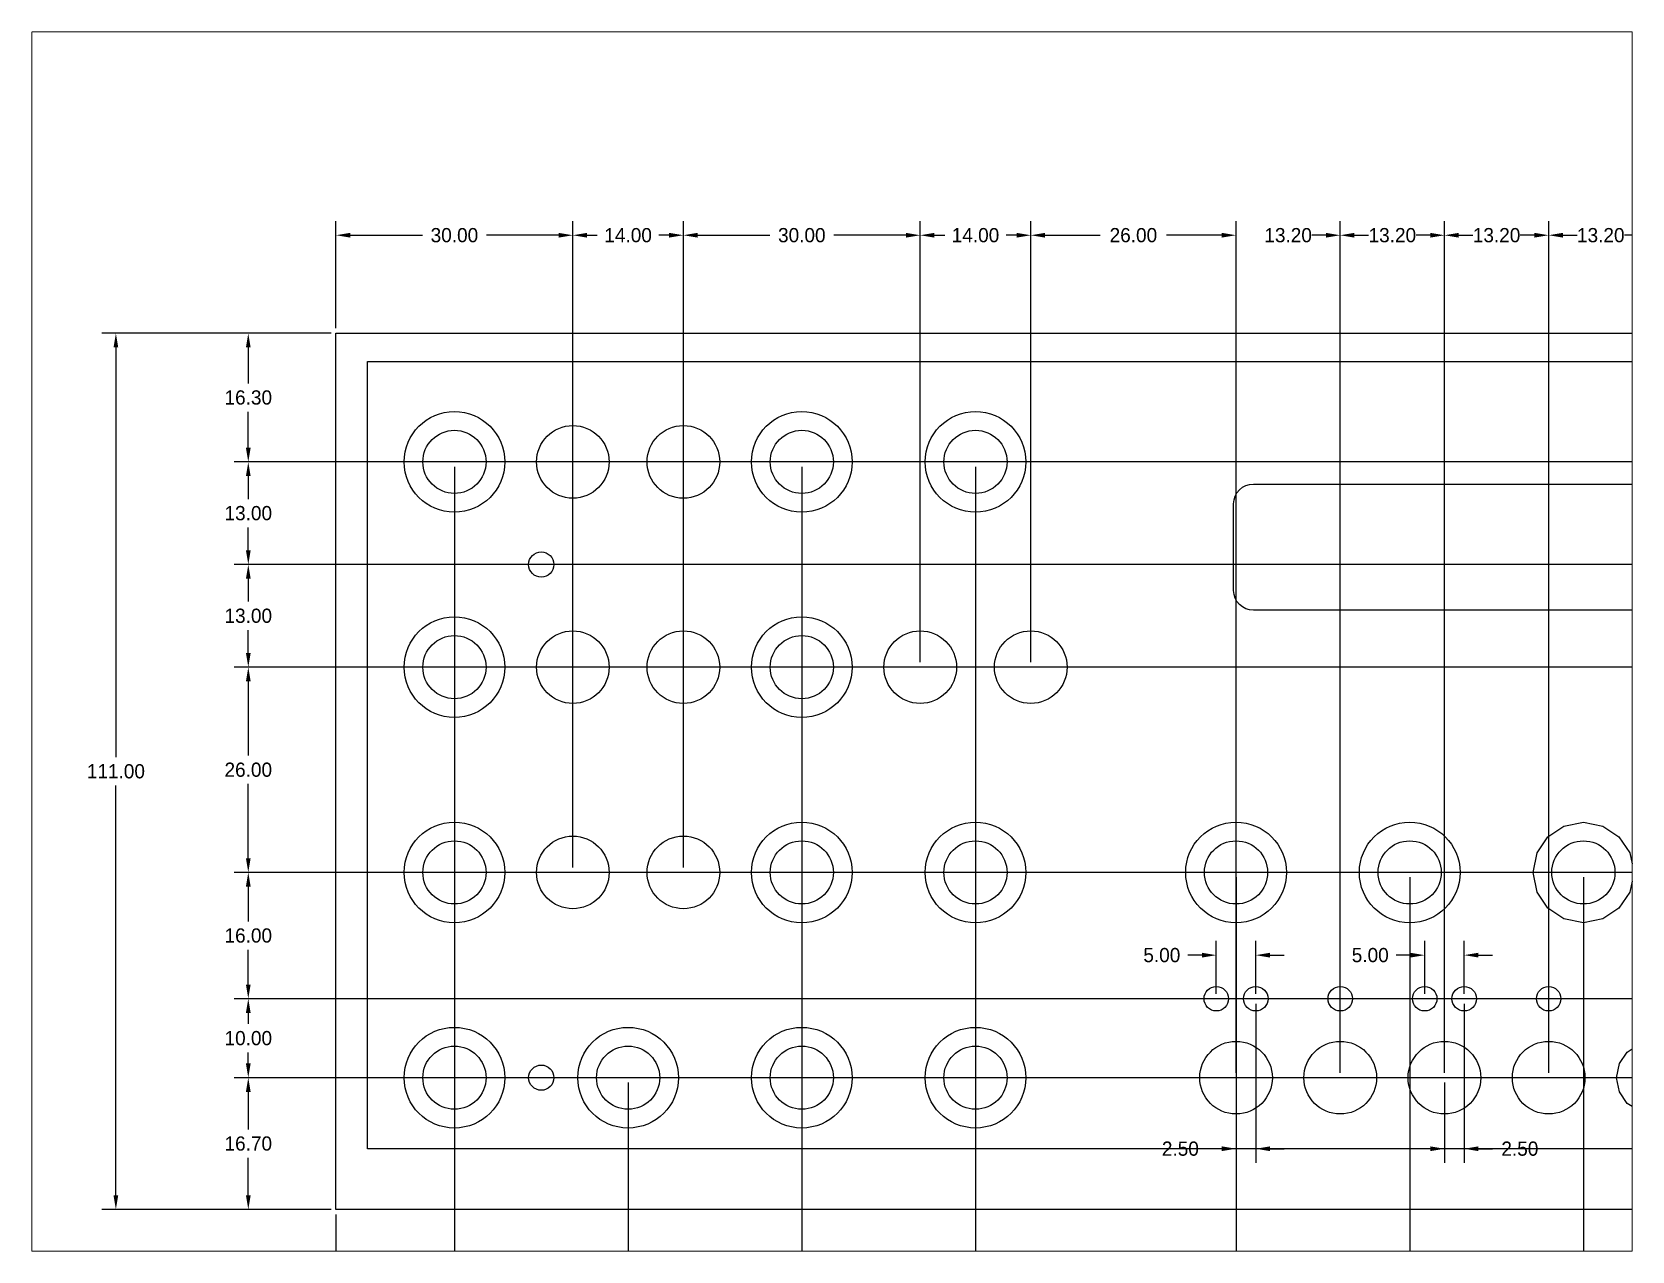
# Paper-space layout 'Sheet2' of a CAD drawing. Header units: millimetres. Extents: x 1.05 to 9.45, y 0.8 to 7.2.
# The model-space entities are those that its viewports show. They can reach past a viewport. Long polylines and large blocks are cut down to what shows.
import ezdxf

# ---------------------------------------------------------------- set-up
doc = ezdxf.new("R2010")
doc.units = ezdxf.units.MM
doc.header["$MEASUREMENT"] = 0
for name, color, linetype in [('Dimensions', 1, 'Continuous'), ('Knobs', 3, 'Continuous'), ('Panel', 7, 'Continuous'), ('PCB', 5, 'Continuous')]:
    doc.layers.add(name, color=color, linetype=linetype)
doc.dimstyles.get("Standard").update_dxf_attribs({"dimscale": 10, "dimtxt": 0.18, "dimasz": 0.18, "dimexe": 0.18, "dimexo": 0.0625, "dimgap": 0.09, "dimtad": 0, "dimtih": 1, "dimtoh": 1, "dimzin": 0, "dimdsep": 46, "dimtxsty": 'Standard', "dimcen": -0.09, "dimadec": 0, "dimazin": 0, "dimtfac": 1, "dimtdec": 4, "dimtofl": 0, "dimtmove": 0, "dimatfit": 3, "dimfxl": 1, "dimtolj": 1, "dimtzin": 0, "dimarcsym": 0})

# ---------------------------------------------------------------- blocks, each defined once
blk = doc.blocks.new('*D55')
at = {"layer": 'Defpoints', "color": 0}
for p in [(3.56, 87), (-11.44, -7.7), (3.56, -24.09)]:
    blk.add_point(p, dxfattribs=at)
at = {"layer": 'Dimensions', "color": 0, "lineweight": -2}
for p, q in [((3.56, 86.38), (3.56, -25.89)), ((-11.44, -8.33), (-11.44, -25.89)), ((-9.64, -24.09), (-7.84, -24.09)), ((1.76, -24.09), (-0.04, -24.09))]:
    blk.add_line(p, q, dxfattribs=at)
at = {"layer": 'Dimensions', "color": 0}
for points in [[(-9.64, -23.79), (-9.64, -24.39), (-11.44, -24.09)], [(1.76, -24.39), (1.76, -23.79), (3.56, -24.09)]]:
    blk.add_solid(points, dxfattribs=at)
at = {"layer": 'Dimensions', "color": 0, "insert": (-3.94, -24.09), "char_height": 1.8, "attachment_point": 5}
blk.add_mtext('\\A1;15.00', dxfattribs=at)
blk = doc.blocks.new('*D56')
at = {"layer": 'Defpoints', "color": 0}
for p in [(3.56, 87), (25.56, 9), (25.56, -24.09)]:
    blk.add_point(p, dxfattribs=at)
at = {"layer": 'Dimensions', "color": 0, "lineweight": -2}
for p, q in [((3.56, 86.38), (3.56, -25.89)), ((25.56, 8.38), (25.56, -25.89)), ((5.36, -24.09), (10.36, -24.09)), ((23.76, -24.09), (18.76, -24.09))]:
    blk.add_line(p, q, dxfattribs=at)
at = {"layer": 'Dimensions', "color": 0}
for points in [[(5.36, -23.79), (5.36, -24.39), (3.56, -24.09)], [(23.76, -24.39), (23.76, -23.79), (25.56, -24.09)]]:
    blk.add_solid(points, dxfattribs=at)
at = {"layer": 'Dimensions', "color": 0, "insert": (14.56, -24.09), "char_height": 1.8, "attachment_point": 5}
blk.add_mtext('\\A1;22.00', dxfattribs=at)
blk = doc.blocks.new('*D58')
at = {"layer": 'Defpoints', "color": 0}
for p in [(47.56, 87), (25.56, 9), (47.56, -24.09)]:
    blk.add_point(p, dxfattribs=at)
at = {"layer": 'Dimensions', "color": 0, "lineweight": -2}
for p, q in [((47.56, 86.38), (47.56, -25.89)), ((25.56, 8.38), (25.56, -25.89)), ((27.36, -24.09), (32.36, -24.09)), ((45.76, -24.09), (40.76, -24.09))]:
    blk.add_line(p, q, dxfattribs=at)
at = {"layer": 'Dimensions', "color": 0}
for points in [[(27.36, -23.79), (27.36, -24.39), (25.56, -24.09)], [(45.76, -24.39), (45.76, -23.79), (47.56, -24.09)]]:
    blk.add_solid(points, dxfattribs=at)
at = {"layer": 'Dimensions', "color": 0, "insert": (36.56, -24.09), "char_height": 1.8, "attachment_point": 5}
blk.add_mtext('\\A1;22.00', dxfattribs=at)
blk = doc.blocks.new('*D59')
at = {"layer": 'Defpoints', "color": 0}
for p in [(47.56, 87), (69.56, 87), (69.56, -24.09)]:
    blk.add_point(p, dxfattribs=at)
at = {"layer": 'Dimensions', "color": 0, "lineweight": -2}
for p, q in [((47.56, 86.38), (47.56, -25.89)), ((69.56, 86.38), (69.56, -25.89)), ((49.36, -24.09), (54.36, -24.09)), ((67.76, -24.09), (62.76, -24.09))]:
    blk.add_line(p, q, dxfattribs=at)
at = {"layer": 'Dimensions', "color": 0}
for points in [[(49.36, -23.79), (49.36, -24.39), (47.56, -24.09)], [(67.76, -24.39), (67.76, -23.79), (69.56, -24.09)]]:
    blk.add_solid(points, dxfattribs=at)
at = {"layer": 'Dimensions', "color": 0, "insert": (58.56, -24.09), "char_height": 1.8, "attachment_point": 5}
blk.add_mtext('\\A1;22.00', dxfattribs=at)
blk = doc.blocks.new('*D60')
at = {"layer": 'Defpoints', "color": 0}
for p in [(69.56, 87), (102.56, 35), (102.56, -24.09)]:
    blk.add_point(p, dxfattribs=at)
at = {"layer": 'Dimensions', "color": 0, "lineweight": -2}
for p, q in [((69.56, 86.38), (69.56, -25.89)), ((102.56, 34.38), (102.56, -25.89)), ((71.36, -24.09), (81.86, -24.09)), ((100.76, -24.09), (90.26, -24.09))]:
    blk.add_line(p, q, dxfattribs=at)
at = {"layer": 'Dimensions', "color": 0}
for points in [[(71.36, -23.79), (71.36, -24.39), (69.56, -24.09)], [(100.76, -24.39), (100.76, -23.79), (102.56, -24.09)]]:
    blk.add_solid(points, dxfattribs=at)
at = {"layer": 'Dimensions', "color": 0, "insert": (86.06, -24.09), "char_height": 1.8, "attachment_point": 5}
blk.add_mtext('\\A1;33.00', dxfattribs=at)
blk = doc.blocks.new('*D61')
at = {"layer": 'Defpoints', "color": 0}
for p in [(102.56, 35), (124.56, 35), (124.56, -24.09)]:
    blk.add_point(p, dxfattribs=at)
at = {"layer": 'Dimensions', "color": 0, "lineweight": -2}
for p, q in [((102.56, 34.38), (102.56, -25.89)), ((124.56, 34.38), (124.56, -25.89)), ((104.36, -24.09), (109.36, -24.09)), ((122.76, -24.09), (117.76, -24.09))]:
    blk.add_line(p, q, dxfattribs=at)
at = {"layer": 'Dimensions', "color": 0}
for points in [[(104.36, -23.79), (104.36, -24.39), (102.56, -24.09)], [(122.76, -24.39), (122.76, -23.79), (124.56, -24.09)]]:
    blk.add_solid(points, dxfattribs=at)
at = {"layer": 'Dimensions', "color": 0, "insert": (113.56, -24.09), "char_height": 1.8, "attachment_point": 5}
blk.add_mtext('\\A1;22.00', dxfattribs=at)
blk = doc.blocks.new('*D62')
at = {"layer": 'Defpoints', "color": 0}
for p in [(124.56, 35), (146.56, 35), (146.56, -24.09)]:
    blk.add_point(p, dxfattribs=at)
at = {"layer": 'Dimensions', "color": 0, "lineweight": -2}
for p, q in [((124.56, 34.38), (124.56, -25.89)), ((146.56, 34.38), (146.56, -25.89)), ((126.36, -24.09), (131.36, -24.09)), ((144.76, -24.09), (139.76, -24.09))]:
    blk.add_line(p, q, dxfattribs=at)
at = {"layer": 'Dimensions', "color": 0}
for points in [[(126.36, -23.79), (126.36, -24.39), (124.56, -24.09)], [(144.76, -24.39), (144.76, -23.79), (146.56, -24.09)]]:
    blk.add_solid(points, dxfattribs=at)
at = {"layer": 'Dimensions', "color": 0, "insert": (135.56, -24.09), "char_height": 1.8, "attachment_point": 5}
blk.add_mtext('\\A1;22.00', dxfattribs=at)
blk = doc.blocks.new('*D63')
at = {"layer": 'Defpoints', "color": 0}
for p in [(146.56, 35), (168.56, 35), (168.56, -24.09)]:
    blk.add_point(p, dxfattribs=at)
at = {"layer": 'Dimensions', "color": 0, "lineweight": -2}
for p, q in [((146.56, 34.38), (146.56, -25.89)), ((168.56, 34.38), (168.56, -25.89)), ((148.36, -24.09), (153.36, -24.09)), ((166.76, -24.09), (161.76, -24.09))]:
    blk.add_line(p, q, dxfattribs=at)
at = {"layer": 'Dimensions', "color": 0}
for points in [[(148.36, -23.79), (148.36, -24.39), (146.56, -24.09)], [(166.76, -24.39), (166.76, -23.79), (168.56, -24.09)]]:
    blk.add_solid(points, dxfattribs=at)
at = {"layer": 'Dimensions', "color": 0, "insert": (157.56, -24.09), "char_height": 1.8, "attachment_point": 5}
blk.add_mtext('\\A1;22.00', dxfattribs=at)
blk = doc.blocks.new('*D76')
at = {"layer": 'Defpoints', "color": 0}
for p in [(-11.44, -7.7), (282.56, -7.7), (282.56, -41.48)]:
    blk.add_point(p, dxfattribs=at)
at = {"layer": 'Dimensions', "color": 0, "lineweight": -2}
for p, q in [((-11.44, -8.33), (-11.44, -43.28)), ((282.56, -8.33), (282.56, -43.28)), ((-9.64, -41.48), (130.46, -41.48)), ((280.76, -41.48), (140.66, -41.48))]:
    blk.add_line(p, q, dxfattribs=at)
at = {"layer": 'Dimensions', "color": 0}
for points in [[(-9.64, -41.18), (-9.64, -41.78), (-11.44, -41.48)], [(280.76, -41.78), (280.76, -41.18), (282.56, -41.48)]]:
    blk.add_solid(points, dxfattribs=at)
at = {"layer": 'Dimensions', "color": 0, "insert": (135.56, -41.48), "char_height": 1.8, "attachment_point": 5}
blk.add_mtext('\\A1;294.00', dxfattribs=at)
blk = doc.blocks.new('*D77')
at = {"layer": 'Defpoints', "color": 0}
for p in [(267.56, 9), (-22.55, -7.7), (-11.44, -7.7)]:
    blk.add_point(p, dxfattribs=at)
at = {"layer": 'Dimensions', "color": 0, "lineweight": -2}
for p, q in [((266.94, 9), (-24.35, 9)), ((-22.55, 7.2), (-22.55, 2.45)), ((-22.55, -5.9), (-22.55, -1.15)), ((-12.07, -7.7), (-24.35, -7.7))]:
    blk.add_line(p, q, dxfattribs=at)
at = {"layer": 'Dimensions', "color": 0}
for points in [[(-22.25, 7.2), (-22.85, 7.2), (-22.55, 9)], [(-22.85, -5.9), (-22.25, -5.9), (-22.55, -7.7)]]:
    blk.add_solid(points, dxfattribs=at)
at = {"layer": 'Dimensions', "color": 0, "insert": (-22.55, 0.65), "char_height": 1.8, "attachment_point": 5}
blk.add_mtext('\\A1;16.70', dxfattribs=at)
blk = doc.blocks.new('*D78')
at = {"layer": 'Defpoints', "color": 0}
for p in [(168.56, 19), (-22.55, 9), (3.56, 9)]:
    blk.add_point(p, dxfattribs=at)
at = {"layer": 'Dimensions', "color": 0, "lineweight": -2}
for p, q in [((167.94, 19), (-24.35, 19)), ((-22.55, 17.2), (-22.55, 15.8)), ((-22.55, 10.8), (-22.55, 12.2)), ((2.94, 9), (-24.35, 9))]:
    blk.add_line(p, q, dxfattribs=at)
at = {"layer": 'Dimensions', "color": 0}
for points in [[(-22.25, 17.2), (-22.85, 17.2), (-22.55, 19)], [(-22.85, 10.8), (-22.25, 10.8), (-22.55, 9)]]:
    blk.add_solid(points, dxfattribs=at)
at = {"layer": 'Dimensions', "color": 0, "insert": (-22.55, 14), "char_height": 1.8, "attachment_point": 5}
blk.add_mtext('\\A1;10.00', dxfattribs=at)
blk = doc.blocks.new('*D79')
at = {"layer": 'Defpoints', "color": 0}
for p in [(267.56, 35), (-22.55, 19), (168.56, 19)]:
    blk.add_point(p, dxfattribs=at)
at = {"layer": 'Dimensions', "color": 0, "lineweight": -2}
for p, q in [((266.94, 35), (-24.35, 35)), ((-22.55, 33.2), (-22.55, 28.8)), ((-22.55, 20.8), (-22.55, 25.2)), ((167.94, 19), (-24.35, 19))]:
    blk.add_line(p, q, dxfattribs=at)
at = {"layer": 'Dimensions', "color": 0}
for points in [[(-22.25, 33.2), (-22.85, 33.2), (-22.55, 35)], [(-22.85, 20.8), (-22.25, 20.8), (-22.55, 19)]]:
    blk.add_solid(points, dxfattribs=at)
at = {"layer": 'Dimensions', "color": 0, "insert": (-22.55, 27), "char_height": 1.8, "attachment_point": 5}
blk.add_mtext('\\A1;16.00', dxfattribs=at)
blk = doc.blocks.new('*D80')
at = {"layer": 'Defpoints', "color": 0}
for p in [(267.56, 61), (-22.55, 35), (267.56, 35)]:
    blk.add_point(p, dxfattribs=at)
at = {"layer": 'Dimensions', "color": 0, "lineweight": -2}
for p, q in [((266.94, 61), (-24.35, 61)), ((-22.55, 59.2), (-22.55, 49.8)), ((-22.55, 36.8), (-22.55, 46.2)), ((266.94, 35), (-24.35, 35))]:
    blk.add_line(p, q, dxfattribs=at)
at = {"layer": 'Dimensions', "color": 0}
for points in [[(-22.25, 59.2), (-22.85, 59.2), (-22.55, 61)], [(-22.85, 36.8), (-22.25, 36.8), (-22.55, 35)]]:
    blk.add_solid(points, dxfattribs=at)
at = {"layer": 'Dimensions', "color": 0, "insert": (-22.55, 48), "char_height": 1.8, "attachment_point": 5}
blk.add_mtext('\\A1;26.00', dxfattribs=at)
blk = doc.blocks.new('*D81')
at = {"layer": 'Defpoints', "color": 0}
for p in [(256.56, 74), (-22.55, 61), (3.56, 61)]:
    blk.add_point(p, dxfattribs=at)
at = {"layer": 'Dimensions', "color": 0, "lineweight": -2}
for p, q in [((255.94, 74), (-24.35, 74)), ((-22.55, 72.2), (-22.55, 69.3)), ((-22.55, 62.8), (-22.55, 65.7)), ((2.94, 61), (-24.35, 61))]:
    blk.add_line(p, q, dxfattribs=at)
at = {"layer": 'Dimensions', "color": 0}
for points in [[(-22.25, 72.2), (-22.85, 72.2), (-22.55, 74)], [(-22.85, 62.8), (-22.25, 62.8), (-22.55, 61)]]:
    blk.add_solid(points, dxfattribs=at)
at = {"layer": 'Dimensions', "color": 0, "insert": (-22.55, 67.5), "char_height": 1.8, "attachment_point": 5}
blk.add_mtext('\\A1;13.00', dxfattribs=at)
blk = doc.blocks.new('*D82')
at = {"layer": 'Defpoints', "color": 0}
for p in [(267.56, 87), (-22.55, 74), (14.56, 74)]:
    blk.add_point(p, dxfattribs=at)
at = {"layer": 'Dimensions', "color": 0, "lineweight": -2}
for p, q in [((266.94, 87), (-24.35, 87)), ((-22.55, 85.2), (-22.55, 82.3)), ((-22.55, 75.8), (-22.55, 78.7)), ((13.94, 74), (-24.35, 74))]:
    blk.add_line(p, q, dxfattribs=at)
at = {"layer": 'Dimensions', "color": 0}
for points in [[(-22.25, 85.2), (-22.85, 85.2), (-22.55, 87)], [(-22.85, 75.8), (-22.25, 75.8), (-22.55, 74)]]:
    blk.add_solid(points, dxfattribs=at)
at = {"layer": 'Dimensions', "color": 0, "insert": (-22.55, 80.5), "char_height": 1.8, "attachment_point": 5}
blk.add_mtext('\\A1;13.00', dxfattribs=at)
blk = doc.blocks.new('*D83')
at = {"layer": 'Defpoints', "color": 0}
for p in [(-22.55, 103.3), (-11.44, 103.3), (267.56, 87)]:
    blk.add_point(p, dxfattribs=at)
at = {"layer": 'Dimensions', "color": 0, "lineweight": -2}
for p, q in [((-12.07, 103.3), (-24.35, 103.3)), ((-22.55, 101.5), (-22.55, 96.95)), ((-22.55, 88.8), (-22.55, 93.35)), ((266.94, 87), (-24.35, 87))]:
    blk.add_line(p, q, dxfattribs=at)
at = {"layer": 'Dimensions', "color": 0}
for points in [[(-22.25, 101.5), (-22.85, 101.5), (-22.55, 103.3)], [(-22.85, 88.8), (-22.25, 88.8), (-22.55, 87)]]:
    blk.add_solid(points, dxfattribs=at)
at = {"layer": 'Dimensions', "color": 0, "insert": (-22.55, 95.15), "char_height": 1.8, "attachment_point": 5}
blk.add_mtext('\\A1;16.30', dxfattribs=at)
blk = doc.blocks.new('*D85')
at = {"layer": 'Defpoints', "color": 0}
for p in [(-11.44, 115.71), (-11.44, 103.3), (18.56, 35)]:
    blk.add_point(p, dxfattribs=at)
at = {"layer": 'Dimensions', "color": 0, "lineweight": -2}
for p, q in [((-11.44, 103.92), (-11.44, 117.51)), ((-9.64, 115.71), (-0.49, 115.71)), ((16.76, 115.71), (7.61, 115.71)), ((18.56, 35.62), (18.56, 117.51))]:
    blk.add_line(p, q, dxfattribs=at)
at = {"layer": 'Dimensions', "color": 0}
for points in [[(-9.64, 116.01), (-9.64, 115.41), (-11.44, 115.71)], [(16.76, 115.41), (16.76, 116.01), (18.56, 115.71)]]:
    blk.add_solid(points, dxfattribs=at)
at = {"layer": 'Dimensions', "color": 0, "insert": (3.56, 115.71), "char_height": 1.8, "attachment_point": 5}
blk.add_mtext('\\A1;30.00', dxfattribs=at)
blk = doc.blocks.new('*D86')
at = {"layer": 'Defpoints', "color": 0}
for p in [(32.56, 115.71), (18.56, 35), (32.56, 35)]:
    blk.add_point(p, dxfattribs=at)
at = {"layer": 'Dimensions', "color": 0, "lineweight": -2}
for p, q in [((18.56, 35.62), (18.56, 117.51)), ((20.36, 115.71), (21.66, 115.71)), ((30.76, 115.71), (29.46, 115.71)), ((32.56, 35.62), (32.56, 117.51))]:
    blk.add_line(p, q, dxfattribs=at)
at = {"layer": 'Dimensions', "color": 0}
for points in [[(20.36, 116.01), (20.36, 115.41), (18.56, 115.71)], [(30.76, 115.41), (30.76, 116.01), (32.56, 115.71)]]:
    blk.add_solid(points, dxfattribs=at)
at = {"layer": 'Dimensions', "color": 0, "insert": (25.56, 115.71), "char_height": 1.8, "attachment_point": 5}
blk.add_mtext('\\A1;14.00', dxfattribs=at)
blk = doc.blocks.new('*D87')
at = {"layer": 'Defpoints', "color": 0}
for p in [(32.56, 115.71), (62.56, 61), (32.56, 35)]:
    blk.add_point(p, dxfattribs=at)
at = {"layer": 'Dimensions', "color": 0, "lineweight": -2}
for p, q in [((32.56, 35.62), (32.56, 117.51)), ((34.36, 115.71), (43.51, 115.71)), ((60.76, 115.71), (51.61, 115.71)), ((62.56, 61.62), (62.56, 117.51))]:
    blk.add_line(p, q, dxfattribs=at)
at = {"layer": 'Dimensions', "color": 0}
for points in [[(34.36, 116.01), (34.36, 115.41), (32.56, 115.71)], [(60.76, 115.41), (60.76, 116.01), (62.56, 115.71)]]:
    blk.add_solid(points, dxfattribs=at)
at = {"layer": 'Dimensions', "color": 0, "insert": (47.56, 115.71), "char_height": 1.8, "attachment_point": 5}
blk.add_mtext('\\A1;30.00', dxfattribs=at)
blk = doc.blocks.new('*D88')
at = {"layer": 'Defpoints', "color": 0}
for p in [(62.56, 115.71), (62.56, 61), (76.56, 61)]:
    blk.add_point(p, dxfattribs=at)
at = {"layer": 'Dimensions', "color": 0, "lineweight": -2}
for p, q in [((62.56, 61.62), (62.56, 117.51)), ((64.36, 115.71), (65.66, 115.71)), ((74.76, 115.71), (73.46, 115.71)), ((76.56, 61.62), (76.56, 117.51))]:
    blk.add_line(p, q, dxfattribs=at)
at = {"layer": 'Dimensions', "color": 0}
for points in [[(64.36, 116.01), (64.36, 115.41), (62.56, 115.71)], [(74.76, 115.41), (74.76, 116.01), (76.56, 115.71)]]:
    blk.add_solid(points, dxfattribs=at)
at = {"layer": 'Dimensions', "color": 0, "insert": (69.56, 115.71), "char_height": 1.8, "attachment_point": 5}
blk.add_mtext('\\A1;14.00', dxfattribs=at)
blk = doc.blocks.new('*D93')
at = {"layer": 'Defpoints', "color": 0}
for p in [(76.56, 115.71), (76.56, 61), (102.56, 9)]:
    blk.add_point(p, dxfattribs=at)
at = {"layer": 'Dimensions', "color": 0, "lineweight": -2}
for p, q in [((76.56, 61.62), (76.56, 117.51)), ((78.36, 115.71), (85.36, 115.71)), ((100.76, 115.71), (93.76, 115.71)), ((102.56, 9.63), (102.56, 117.51))]:
    blk.add_line(p, q, dxfattribs=at)
at = {"layer": 'Dimensions', "color": 0}
for points in [[(78.36, 116.01), (78.36, 115.41), (76.56, 115.71)], [(100.76, 115.41), (100.76, 116.01), (102.56, 115.71)]]:
    blk.add_solid(points, dxfattribs=at)
at = {"layer": 'Dimensions', "color": 0, "insert": (89.56, 115.71), "char_height": 1.8, "attachment_point": 5}
blk.add_mtext('\\A1;26.00', dxfattribs=at)
blk = doc.blocks.new('*D94')
at = {"layer": 'Defpoints', "color": 0}
for p in [(102.56, 115.71), (102.56, 9.62), (115.76, 9)]:
    blk.add_point(p, dxfattribs=at)
at = {"layer": 'Dimensions', "color": 0, "lineweight": -2}
for p, q in [((100.76, 115.71), (98.96, 115.71)), ((102.56, 10.25), (102.56, 117.51)), ((115.76, 9.62), (115.76, 117.51)), ((117.56, 115.71), (119.36, 115.71))]:
    blk.add_line(p, q, dxfattribs=at)
at = {"layer": 'Dimensions', "color": 0}
for points in [[(100.76, 115.41), (100.76, 116.01), (102.56, 115.71)], [(117.56, 116.01), (117.56, 115.41), (115.76, 115.71)]]:
    blk.add_solid(points, dxfattribs=at)
at = {"layer": 'Dimensions', "color": 0, "insert": (109.16, 115.71), "char_height": 1.8, "attachment_point": 5}
blk.add_mtext('\\A1;13.20', dxfattribs=at)
blk = doc.blocks.new('*D95')
at = {"layer": 'Defpoints', "color": 0}
for p in [(115.76, 115.71), (115.76, 9), (128.96, 9)]:
    blk.add_point(p, dxfattribs=at)
at = {"layer": 'Dimensions', "color": 0, "lineweight": -2}
for p, q in [((113.96, 115.71), (112.16, 115.71)), ((115.76, 9.62), (115.76, 117.51)), ((128.96, 9.62), (128.96, 117.51)), ((130.76, 115.71), (132.56, 115.71))]:
    blk.add_line(p, q, dxfattribs=at)
at = {"layer": 'Dimensions', "color": 0}
for points in [[(113.96, 115.41), (113.96, 116.01), (115.76, 115.71)], [(130.76, 116.01), (130.76, 115.41), (128.96, 115.71)]]:
    blk.add_solid(points, dxfattribs=at)
at = {"layer": 'Dimensions', "color": 0, "insert": (122.36, 115.71), "char_height": 1.8, "attachment_point": 5}
blk.add_mtext('\\A1;13.20', dxfattribs=at)
blk = doc.blocks.new('*D96')
at = {"layer": 'Defpoints', "color": 0}
for p in [(128.96, 115.71), (128.96, 9.62), (142.16, 9)]:
    blk.add_point(p, dxfattribs=at)
at = {"layer": 'Dimensions', "color": 0, "lineweight": -2}
for p, q in [((127.16, 115.71), (125.36, 115.71)), ((128.96, 10.25), (128.96, 117.51)), ((142.16, 9.62), (142.16, 117.51)), ((143.96, 115.71), (145.76, 115.71))]:
    blk.add_line(p, q, dxfattribs=at)
at = {"layer": 'Dimensions', "color": 0}
for points in [[(127.16, 115.41), (127.16, 116.01), (128.96, 115.71)], [(143.96, 116.01), (143.96, 115.41), (142.16, 115.71)]]:
    blk.add_solid(points, dxfattribs=at)
at = {"layer": 'Dimensions', "color": 0, "insert": (135.56, 115.71), "char_height": 1.8, "attachment_point": 5}
blk.add_mtext('\\A1;13.20', dxfattribs=at)
blk = doc.blocks.new('*D97')
at = {"layer": 'Defpoints', "color": 0}
for p in [(142.16, 115.71), (142.16, 9), (155.36, 9)]:
    blk.add_point(p, dxfattribs=at)
at = {"layer": 'Dimensions', "color": 0, "lineweight": -2}
for p, q in [((140.36, 115.71), (138.56, 115.71)), ((142.16, 9.62), (142.16, 117.51)), ((155.36, 9.62), (155.36, 117.51)), ((157.16, 115.71), (158.96, 115.71))]:
    blk.add_line(p, q, dxfattribs=at)
at = {"layer": 'Dimensions', "color": 0}
for points in [[(140.36, 115.41), (140.36, 116.01), (142.16, 115.71)], [(157.16, 116.01), (157.16, 115.41), (155.36, 115.71)]]:
    blk.add_solid(points, dxfattribs=at)
at = {"layer": 'Dimensions', "color": 0, "insert": (148.76, 115.71), "char_height": 1.8, "attachment_point": 5}
blk.add_mtext('\\A1;13.20', dxfattribs=at)
blk = doc.blocks.new('*D98')
at = {"layer": 'Defpoints', "color": 0}
for p in [(155.36, 115.71), (155.36, 9), (168.56, 9)]:
    blk.add_point(p, dxfattribs=at)
at = {"layer": 'Dimensions', "color": 0, "lineweight": -2}
for p, q in [((153.56, 115.71), (151.76, 115.71)), ((155.36, 9.62), (155.36, 117.51)), ((168.56, 9.62), (168.56, 117.51)), ((170.36, 115.71), (172.16, 115.71))]:
    blk.add_line(p, q, dxfattribs=at)
at = {"layer": 'Dimensions', "color": 0}
for points in [[(153.56, 115.41), (153.56, 116.01), (155.36, 115.71)], [(170.36, 116.01), (170.36, 115.41), (168.56, 115.71)]]:
    blk.add_solid(points, dxfattribs=at)
at = {"layer": 'Dimensions', "color": 0, "insert": (161.96, 115.71), "char_height": 1.8, "attachment_point": 5}
blk.add_mtext('\\A1;13.20', dxfattribs=at)
blk = doc.blocks.new('*D100')
at = {"layer": 'Defpoints', "color": 0}
for p in [(100.06, 24.52), (100.06, 19), (105.06, 19)]:
    blk.add_point(p, dxfattribs=at)
at = {"layer": 'Dimensions', "color": 0, "lineweight": -2}
for p, q in [((98.26, 24.52), (96.46, 24.52)), ((100.06, 19.62), (100.06, 26.32)), ((105.06, 19.62), (105.06, 26.32)), ((106.86, 24.52), (108.66, 24.52))]:
    blk.add_line(p, q, dxfattribs=at)
at = {"layer": 'Dimensions', "color": 0}
for points in [[(98.26, 24.22), (98.26, 24.82), (100.06, 24.52)], [(106.86, 24.82), (106.86, 24.22), (105.06, 24.52)]]:
    blk.add_solid(points, dxfattribs=at)
at = {"layer": 'Dimensions', "color": 0, "insert": (93.16, 24.52), "char_height": 1.8, "attachment_point": 5}
blk.add_mtext('\\A1;5.00', dxfattribs=at)
blk = doc.blocks.new('*D101')
at = {"layer": 'Defpoints', "color": 0}
for p in [(126.46, 24.52), (126.46, 19), (131.46, 19)]:
    blk.add_point(p, dxfattribs=at)
at = {"layer": 'Dimensions', "color": 0, "lineweight": -2}
for p, q in [((124.66, 24.52), (122.86, 24.52)), ((126.46, 19.62), (126.46, 26.32)), ((131.46, 19.62), (131.46, 26.32)), ((133.26, 24.52), (135.06, 24.52))]:
    blk.add_line(p, q, dxfattribs=at)
at = {"layer": 'Dimensions', "color": 0}
for points in [[(124.66, 24.22), (124.66, 24.82), (126.46, 24.52)], [(133.26, 24.82), (133.26, 24.22), (131.46, 24.52)]]:
    blk.add_solid(points, dxfattribs=at)
at = {"layer": 'Dimensions', "color": 0, "insert": (119.56, 24.52), "char_height": 1.8, "attachment_point": 5}
blk.add_mtext('\\A1;5.00', dxfattribs=at)
blk = doc.blocks.new('*D102')
at = {"layer": 'Defpoints', "color": 0}
for p in [(105.06, 19), (102.56, 9), (102.56, 0)]:
    blk.add_point(p, dxfattribs=at)
at = {"layer": 'Dimensions', "color": 0, "lineweight": -2}
for p, q in [((105.06, 18.375), (105.06, -1.8)), ((102.56, 8.375), (102.56, -1.8)), ((100.76, 0), (98.96, 0)), ((106.86, 0), (108.66, 0))]:
    blk.add_line(p, q, dxfattribs=at)
at = {"layer": 'Dimensions', "color": 0}
for points in [[(100.76, -0.3), (100.76, 0.3), (102.56, 0)], [(106.86, 0.3), (106.86, -0.3), (105.06, 0)]]:
    blk.add_solid(points, dxfattribs=at)
at = {"layer": 'Dimensions', "color": 0, "insert": (95.51, 0), "char_height": 1.8, "attachment_point": 5}
blk.add_mtext('\\A1;2.50', dxfattribs=at)
blk = doc.blocks.new('*D103')
at = {"layer": 'Defpoints', "color": 0}
for p in [(131.46, 19), (128.96, 9), (131.46, 0)]:
    blk.add_point(p, dxfattribs=at)
at = {"layer": 'Dimensions', "color": 0, "lineweight": -2}
for p, q in [((131.46, 18.375), (131.46, -1.8)), ((128.96, 8.375), (128.96, -1.8)), ((127.16, 0), (125.36, 0)), ((133.26, 0), (135.06, 0))]:
    blk.add_line(p, q, dxfattribs=at)
at = {"layer": 'Dimensions', "color": 0}
for points in [[(127.16, -0.3), (127.16, 0.3), (128.96, 0)], [(133.26, 0.3), (133.26, -0.3), (131.46, 0)]]:
    blk.add_solid(points, dxfattribs=at)
at = {"layer": 'Dimensions', "color": 0, "insert": (138.51, 0), "char_height": 1.8, "attachment_point": 5}
blk.add_mtext('\\A1;2.50', dxfattribs=at)
blk = doc.blocks.new('*D165')
at = {"layer": 'Defpoints', "color": 0}
for p in [(-39.32, 103.3), (-11.44, 103.3), (-11.44, -7.7)]:
    blk.add_point(p, dxfattribs=at)
at = {"layer": 'Dimensions', "color": 0, "lineweight": -2}
for p, q in [((-12.07, 103.3), (-41.12, 103.3)), ((-39.32, 101.5), (-39.32, 49.6)), ((-39.32, -5.9), (-39.32, 46)), ((-12.07, -7.7), (-41.12, -7.7))]:
    blk.add_line(p, q, dxfattribs=at)
at = {"layer": 'Dimensions', "color": 0}
for points in [[(-39.02, 101.5), (-39.62, 101.5), (-39.32, 103.3)], [(-39.62, -5.9), (-39.02, -5.9), (-39.32, -7.7)]]:
    blk.add_solid(points, dxfattribs=at)
at = {"layer": 'Dimensions', "color": 0, "insert": (-39.32, 47.8), "char_height": 1.8, "attachment_point": 5}
blk.add_mtext('\\A1;111.00', dxfattribs=at)

msp = doc.modelspace()

# ---------------------------------------------------------------- linework, layer by layer
at = {"layer": 'Knobs'}
for centre, radius in [((67.12, 101.22), 0), ((3.56, 87), 6.375), ((47.56, 87), 6.375), ((69.56, 87), 6.375), ((3.56, 61), 6.375), ((47.56, 61), 6.375), ((3.56, 35), 6.375), ((47.56, 35), 6.375), ((69.56, 35), 6.375), ((102.56, 35), 6.375), ((124.56, 35), 6.375), ((146.56, 35), 6.375), ((20.765, 17.4), 0), ((3.56, 9), 6.375), ((25.56, 9), 6.375), ((47.56, 9), 6.375), ((69.56, 9), 6.375)]:
    msp.add_circle(centre, radius, dxfattribs=at)
at = {"layer": 'Panel'}
msp.add_lwpolyline([(-11.44, -7.7), (-11.44, 103.3), (282.56, 103.3), (282.56, -7.7)], close=True, dxfattribs=at)
msp.add_lwpolyline([(168.26, 81.7), (168.26, 70.7, -0.4142136), (165.76, 68.2), (104.76, 68.2, -0.4142136), (102.26, 70.7), (102.26, 81.7, -0.4142136), (104.76, 84.2), (165.76, 84.2, -0.4142136)], format="xyb", close=True, dxfattribs=at)
for centre, radius in [((18.56, 87), 4.6), ((32.56, 87), 4.6), ((3.56, 87), 4), ((47.56, 87), 4), ((69.56, 87), 4), ((14.56, 74), 1.6), ((3.56, 61), 4), ((18.56, 61), 4.6), ((32.56, 61), 4.6), ((47.56, 61), 4), ((62.56, 61), 4.6), ((76.56, 61), 4.6), ((3.56, 35), 4), ((18.56, 35), 4.6), ((32.56, 35), 4.6), ((47.56, 35), 4), ((69.56, 35), 4), ((102.56, 35), 4), ((124.56, 35), 4), ((146.56, 35), 4), ((100.06, 19), 1.55), ((105.06, 19), 1.55), ((115.76, 19), 1.55), ((126.46, 19), 1.55), ((131.46, 19), 1.55), ((142.16, 19), 1.55), ((3.56, 9), 4), ((25.56, 9), 4), ((47.56, 9), 4), ((69.56, 9), 4), ((102.56, 9), 4.6), ((115.76, 9), 4.6), ((128.96, 9), 4.6), ((142.16, 9), 4.6), ((155.36, 9), 4.6), ((14.56, 9), 1.6)]:
    msp.add_circle(centre, radius, dxfattribs=at)
at = {"layer": 'PCB'}
msp.add_lwpolyline([(-7.44, 0), (-7.44, 99.7), (278.96, 99.7), (278.96, 0)], close=True, dxfattribs=at)

# ---------------------------------------------------------------- dimensions: what is measured, and where the dimension line sits
at = {"layer": 'Dimensions'}
for base, p1, p2, picture, middle in [((-11.44, 115.71), (18.56, 35), (-11.44, 103.3), '*D85', (3.56, 115.71)), ((32.56, 115.71), (18.56, 35), (32.56, 35), '*D86', (25.56, 115.71)), ((32.56, 115.71), (62.56, 61), (32.56, 35), '*D87', (47.56, 115.71)), ((62.56, 115.71), (76.56, 61), (62.56, 61), '*D88', (69.56, 115.71)), ((76.56, 115.71), (102.56, 9), (76.56, 61), '*D93', (89.56, 115.71)), ((102.56, 115.71), (115.76, 9), (102.56, 9.625), '*D94', (109.16, 115.71)), ((115.76, 115.71), (128.96, 9), (115.76, 9), '*D95', (122.36, 115.71)), ((128.96, 115.71), (142.16, 9), (128.96, 9.625), '*D96', (135.56, 115.71)), ((142.16, 115.71), (155.36, 9), (142.16, 9), '*D97', (148.76, 115.71)), ((155.36, 115.71), (168.56, 9), (155.36, 9), '*D98', (161.96, 115.71)), ((3.56, -24.088), (-11.44, -7.7), (3.56, 87), '*D55', (-3.94, -24.088)), ((25.56, -24.088), (3.56, 87), (25.56, 9), '*D56', (14.56, -24.088)), ((47.56, -24.088), (25.56, 9), (47.56, 87), '*D58', (36.56, -24.088)), ((69.56, -24.088), (47.56, 87), (69.56, 87), '*D59', (58.56, -24.088)), ((102.56, -24.088), (69.56, 87), (102.56, 35), '*D60', (86.06, -24.088)), ((124.56, -24.088), (102.56, 35), (124.56, 35), '*D61', (113.56, -24.088)), ((146.56, -24.088), (124.56, 35), (146.56, 35), '*D62', (135.56, -24.088)), ((168.56, -24.088), (146.56, 35), (168.56, 35), '*D63', (157.56, -24.088)), ((100.06, 24.525), (105.06, 19), (100.06, 19), '*D100', (93.16, 24.525)), ((126.46, 24.525), (131.46, 19), (126.46, 19), '*D101', (119.56, 24.525)), ((102.56, 0), (105.06, 19), (102.56, 9), '*D102', (95.51, 0)), ((131.46, 0), (128.96, 9), (131.46, 19), '*D103', (138.51, 0)), ((282.56, -41.477), (-11.44, -7.7), (282.56, -7.7), '*D76', (135.56, -41.477))]:
    dim = msp.add_linear_dim(base=base, p1=p1, p2=p2, dimstyle='Standard', dxfattribs=at)
    dim.commit()
    dim.dimension.update_dxf_attribs({"geometry": picture, "text_midpoint": middle})
for base, p1, p2, picture, middle in [((-39.315, 103.3), (-11.44, -7.7), (-11.44, 103.3), '*D165', (-39.315, 47.8)), ((-22.546, 103.3), (267.56, 87), (-11.44, 103.3), '*D83', (-22.546, 95.15)), ((-22.546, 74), (267.56, 87), (14.56, 74), '*D82', (-22.546, 80.5)), ((-22.546, 61), (256.56, 74), (3.56, 61), '*D81', (-22.546, 67.5)), ((-22.546, 35), (267.56, 61), (267.56, 35), '*D80', (-22.546, 48)), ((-22.546, 19), (267.56, 35), (168.56, 19), '*D79', (-22.546, 27)), ((-22.546, 9), (168.56, 19), (3.56, 9), '*D78', (-22.546, 14)), ((-22.546, -7.7), (267.56, 9), (-11.44, -7.7), '*D77', (-22.546, 0.65))]:
    dim = msp.add_linear_dim(base=base, p1=p1, p2=p2, angle=90, dimstyle='Standard', dxfattribs=at)
    dim.commit()
    dim.dimension.update_dxf_attribs({"geometry": picture, "text_midpoint": middle})

psp = doc.layouts.new('Sheet2')

# ---------------------------------------------------------------- viewports
at = {"layer": '0'}
psp.add_viewport(center=(5.25, 4), size=(8.4, 6.4), view_center_point=(51.385, 64.25), view_height=154.4076, dxfattribs=at)

doc.saveas('drawing.dxf')
